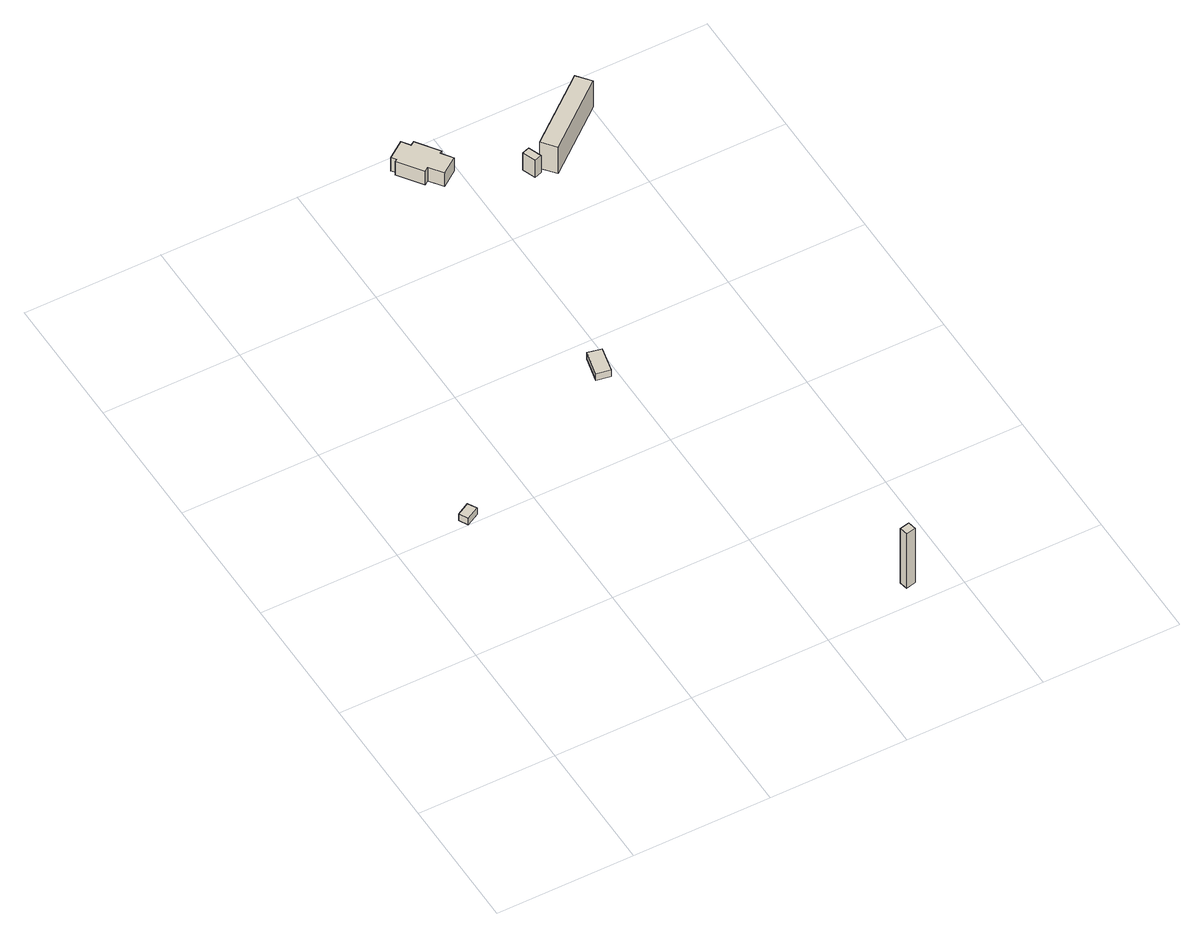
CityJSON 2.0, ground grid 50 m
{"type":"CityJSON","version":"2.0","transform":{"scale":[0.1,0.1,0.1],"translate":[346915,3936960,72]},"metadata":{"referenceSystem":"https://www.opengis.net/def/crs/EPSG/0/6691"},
"CityObjects":{
"building1":{"type":"Building","attributes":{"usage":"441","storeysAboveGround":1,"BuildingIDAttribute.prefecture":"14","BuildingIDAttribute.city":"14151","BuildingDetailAttribute.totalFloorArea":21.08,"BuildingDetailAttribute.buildingFootprintArea":21.08,"BuildingDetailAttribute.buildingStructureType":"610","BuildingDetailAttribute.buildingStructureOrgType":"2","BuildingDetailAttribute.orgUsage":"172","BuildingDetailAttribute.surveyYear":2015},"geometry":[{"type":"Solid","lod":"1","boundaries":[[[[0,1,2,3]],[[2,4,5,3]],[[1,6,4,2]],[[0,7,6,1]],[[3,5,7,0]],[[4,6,7,5]]]]}]},
"building2":{"type":"Building","attributes":{"usage":"441","storeysAboveGround":1,"BuildingIDAttribute.prefecture":"14","BuildingIDAttribute.city":"14151","BuildingDetailAttribute.totalFloorArea":49.8,"BuildingDetailAttribute.buildingFootprintArea":49.8,"BuildingDetailAttribute.buildingStructureType":"610","BuildingDetailAttribute.buildingStructureOrgType":"2","BuildingDetailAttribute.orgUsage":"172","BuildingDetailAttribute.surveyYear":2015},"geometry":[{"type":"Solid","lod":"1","boundaries":[[[[8,9,10,11]],[[10,12,13,11]],[[9,14,12,10]],[[8,15,14,9]],[[11,13,15,8]],[[12,14,15,13]]]]}]},
"building3":{"type":"Building","attributes":{"usage":"422","measuredHeight":28.2,"storeysAboveGround":1,"BuildingIDAttribute.prefecture":"14","BuildingIDAttribute.city":"14151","BuildingDetailAttribute.totalFloorArea":11.77,"BuildingDetailAttribute.buildingFootprintArea":11.77,"BuildingDetailAttribute.buildingStructureType":"601","BuildingDetailAttribute.buildingStructureOrgType":"1","BuildingDetailAttribute.orgUsage":"138","BuildingDetailAttribute.surveyYear":2015},"geometry":[{"type":"Solid","lod":"1","boundaries":[[[[16,17,18,19]],[[18,20,21,19]],[[17,22,20,18]],[[16,23,22,17]],[[19,21,23,16]],[[20,22,23,21]]]]}]},
"building4":{"type":"Building","attributes":{"usage":"401","measuredHeight":13.3,"storeysAboveGround":1,"BuildingIDAttribute.prefecture":"14","BuildingIDAttribute.city":"14151","BuildingDetailAttribute.totalFloorArea":122.44,"BuildingDetailAttribute.buildingFootprintArea":122.44,"BuildingDetailAttribute.buildingStructureType":"601","BuildingDetailAttribute.buildingStructureOrgType":"1","BuildingDetailAttribute.orgUsage":"61","BuildingDetailAttribute.surveyYear":2015,"BuildingLandSlideRiskAttribute.description":"1","BuildingLandSlideRiskAttribute.areaType":"1"},"geometry":[{"type":"Solid","lod":"1","boundaries":[[[[24,25,26,27,28,29,30,31,32,33,34,35]],[[34,36,37,35]],[[33,38,36,34]],[[32,39,38,33]],[[31,40,39,32]],[[30,41,40,31]],[[29,42,41,30]],[[28,43,42,29]],[[27,44,43,28]],[[26,45,44,27]],[[25,46,45,26]],[[24,47,46,25]],[[35,37,47,24]],[[36,38,39,40,41,42,43,44,45,46,47,37]]]]}]},
"building5":{"type":"Building","attributes":{"measuredHeight":8.4,"BuildingIDAttribute.prefecture":"14","BuildingIDAttribute.city":"14151","BuildingDetailAttribute.surveyYear":2015,"BuildingLandSlideRiskAttribute.description":"1","BuildingLandSlideRiskAttribute.areaType":"1"},"geometry":[{"type":"Solid","lod":"1","boundaries":[[[[48,49,50,51]],[[50,52,53,51]],[[49,54,52,50]],[[48,55,54,49]],[[51,53,55,48]],[[52,54,55,53]]]]}]},
"building6":{"type":"Building","attributes":{"usage":"412","measuredHeight":14.4,"storeysAboveGround":4,"BuildingIDAttribute.prefecture":"14","BuildingIDAttribute.city":"14151","BuildingDetailAttribute.totalFloorArea":705.97,"BuildingDetailAttribute.buildingFootprintArea":176.49,"BuildingDetailAttribute.buildingStructureType":"610","BuildingDetailAttribute.buildingStructureOrgType":"2","BuildingDetailAttribute.orgUsage":"20","BuildingDetailAttribute.surveyYear":2015,"BuildingLandSlideRiskAttribute.description":"1","BuildingLandSlideRiskAttribute.areaType":"1"},"geometry":[{"type":"Solid","lod":"1","boundaries":[[[[56,57,58,59]],[[58,60,61,59]],[[57,62,60,58]],[[56,63,62,57]],[[59,61,63,56]],[[60,62,63,61]]]]}]}
},
"vertices":[
[27,594,507],[10,626,507],[56,651,507],[74,620,507],[56,651,537],[74,620,537],[10,626,537],[27,594,537],
[695,943,496],[716,1038,496],[766,1027,496],[745,932,496],[766,1027,526],[745,932,526],[716,1038,526],[695,943,526],
[1287,40,76],[1324,48,76],[1330,17,76],[1293,9,76],[1330,17,328],[1293,9,328],[1324,48,328],[1287,40,328],
[924,2328,77],[953,2288,77],[893,2246,77],[858,2294,77],[843,2283,77],[782,2368,77],[791,2374,77],[779,2390,77],[841,2434,77],[862,2404,77],[876,2414,77],[933,2334,77],[876,2414,139],[933,2334,139],[862,2404,139],[841,2434,139],[779,2390,139],[791,2374,139],[782,2368,139],[843,2283,139],[858,2294,139],[893,2246,139],[953,2288,139],[924,2328,139],
[1177,2243,4],[1204,2253,4],[1222,2204,4],[1195,2194,4],[1222,2204,83],[1195,2194,83],[1204,2253,83],[1177,2243,83],
[1468,2419,1],[1508,2370,1],[1268,2176,1],[1228,2225,1],[1268,2176,123],[1228,2225,123],[1508,2370,123],[1468,2419,123]
]}
